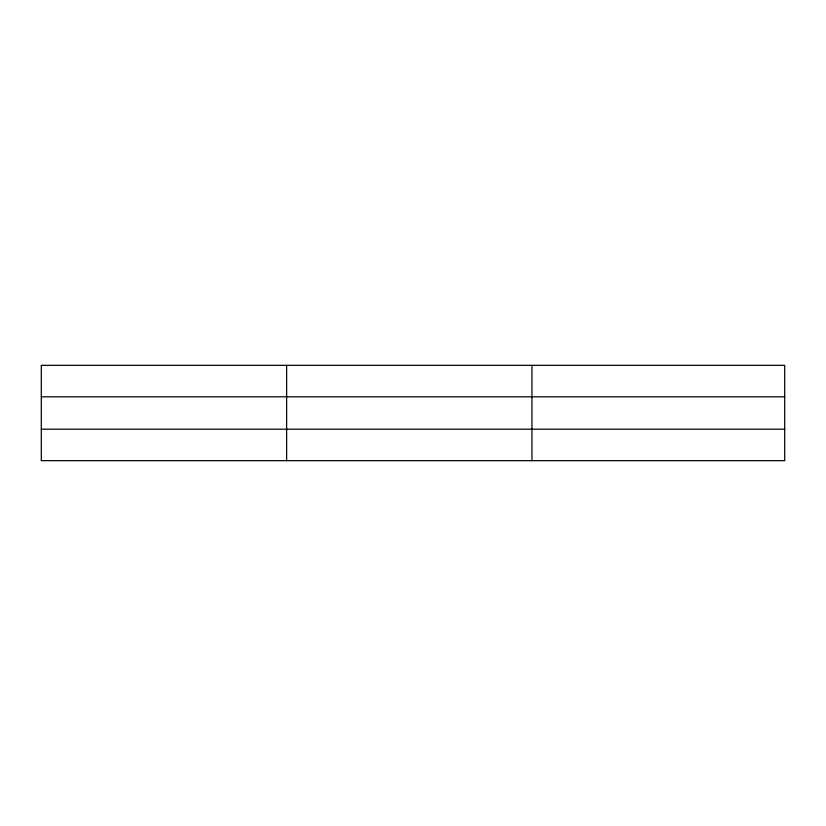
<?xml version="1.0" encoding="UTF-8"?>
<svg xmlns="http://www.w3.org/2000/svg" width="826" height="826" viewBox="0 0 826 826"><rect width="100%" height="100%" fill="white"/><g stroke="black" fill="none" stroke-linecap="round" stroke-linejoin="round"><path stroke-width="1.24" d="M286.622 460.66L286.622 365.34M531.944 460.66L531.944 365.34M784.7 429.2L784.7 460.66L41.3 460.66L41.3 365.34L784.7 365.34L784.7 429.2L41.3 429.2M41.3 396.8L784.7 396.8"/></g></svg>
